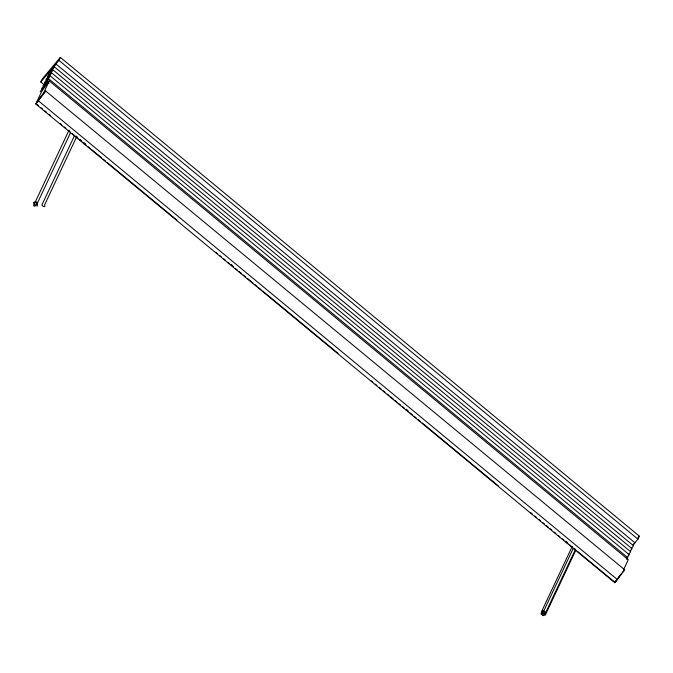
<?xml version="1.0" encoding="UTF-8"?>
<svg xmlns="http://www.w3.org/2000/svg" width="673" height="673" viewBox="0 0 673 673"><rect width="100%" height="100%" fill="white"/><g stroke="black" fill="none" stroke-linecap="round" stroke-linejoin="round"><path stroke-width="1.01" d="M575.642 550.573L545.391 614.853L543.119 615.618L543.809 610.899L573.169 548.512M69.126 129.99L35.316 201.833L34.071 205.93L37.511 205.719L37.091 202.321L35.316 201.833L33.65 202.531L34.071 205.93L37.251 203.423L70.606 132.531M43.955 84.63L40.784 82.005L42.197 79.01L60.36 57.382L639.35 536.154L637.945 539.149L633.234 544.751M35.787 103.936L45.688 91.006L624.679 569.779L617.402 579.579L614.785 582.709L35.787 103.936L45.688 91.006M49.272 80.928L43.779 92.605L36.14 103.188L41.633 91.511L49.272 80.928L628.271 559.7L623.619 569.577M40.784 82.005L58.946 60.377L60.36 57.382M74.417 135.837L41.81 205.122L43.745 206.72L44.99 206.258L44.561 204.979L76.772 136.526M572.227 546.434L541.529 611.664L541.185 614.02L543.119 615.618M542.968 610.243L541.185 614.02L545.736 612.497L575.541 549.16M614.785 582.709L621.625 573.346M615.728 581.144L616.897 579.512M618.075 577.888L619.841 575.449M48.649 73.786L55.918 63.977L634.917 542.749L633.1 545.206M47.236 76.781L54.513 66.972L633.503 545.744L631.081 549.017M45.831 79.767L53.1 69.967L632.098 548.739L630.281 551.187M44.418 82.762L51.695 72.962L630.685 551.734L628.262 554.998M43.013 85.757L50.29 75.956L629.28 554.729L626.857 557.993M41.6 88.752L48.877 78.951L627.875 557.724L626.656 559.356M40.195 91.747L47.472 81.938L49.087 83.284M637.331 538.56L639.35 536.154M622.231 572.53L624.679 569.779M33.65 202.531L37.091 202.321L37.511 205.719M58.946 60.377L637.945 539.149M38.411 100.807L617.402 579.579M75.822 135.996L77.437 137.334M79.868 139.345L81.492 140.682M83.923 142.693L85.538 144.03M231.302 264.565L232.917 265.902M406.214 409.201L407.83 410.538M565.741 541.109L567.356 542.446M35.963 103.558L38.395 105.568M40.826 107.579L42.441 108.917M44.872 110.927L46.496 112.265M48.919 114.275L50.542 115.613M60.259 123.647L61.882 124.985M64.305 126.995L65.929 128.333M68.36 130.343L69.975 131.681M72.406 133.691L74.03 135.029M75.645 136.367L78.076 138.377M79.692 139.715L82.123 141.725M83.746 143.063L86.169 145.074M87.793 146.411L90.224 148.422M91.839 149.759L101.556 157.793M103.179 159.139L105.611 161.141M107.226 162.487L176.864 220.071M215.739 252.215L217.354 253.553M219.785 255.563L221.409 256.901M223.831 258.912L225.455 260.249M227.886 262.26L229.501 263.597M231.125 264.935L233.556 266.945M235.171 268.283L237.603 270.294M239.218 271.631L241.649 273.642M243.273 274.979L245.695 276.99M247.319 278.328L252.989 283.013M254.604 284.351L257.036 286.361M258.659 287.699L261.082 289.71M262.706 291.047L338.014 353.325M371.218 380.775L372.834 382.121M375.265 384.123L376.88 385.469M379.311 387.471L380.935 388.817M383.366 390.82L384.981 392.157M387.412 394.168L389.028 395.505M390.651 396.851L393.082 398.853M394.698 400.199L397.129 402.202M398.752 403.548L400.368 404.885M402.799 406.896L404.414 408.233M406.038 409.571L408.469 411.582M410.084 412.919L412.515 414.93M414.131 416.267L416.562 418.278M418.185 419.616L420.617 421.626M422.232 422.964L498.348 485.906M530.745 512.691L532.36 514.029M534.791 516.04L536.415 517.377M538.837 519.388L540.461 520.725M542.892 522.736L544.507 524.074M546.131 525.411L548.554 527.422M550.178 528.759L551.801 530.105M554.224 532.107L555.848 533.445M558.279 535.456L559.894 536.793M562.325 538.804L563.94 540.141M565.564 541.487L567.995 543.49M569.61 544.836L572.042 546.838M573.665 548.184L576.088 550.186M577.712 551.532L614.962 582.33M35.316 201.833L37.251 203.423M545.736 612.497L545.391 614.853L541.529 611.664L543.809 610.899L545.736 612.497"/></g></svg>
